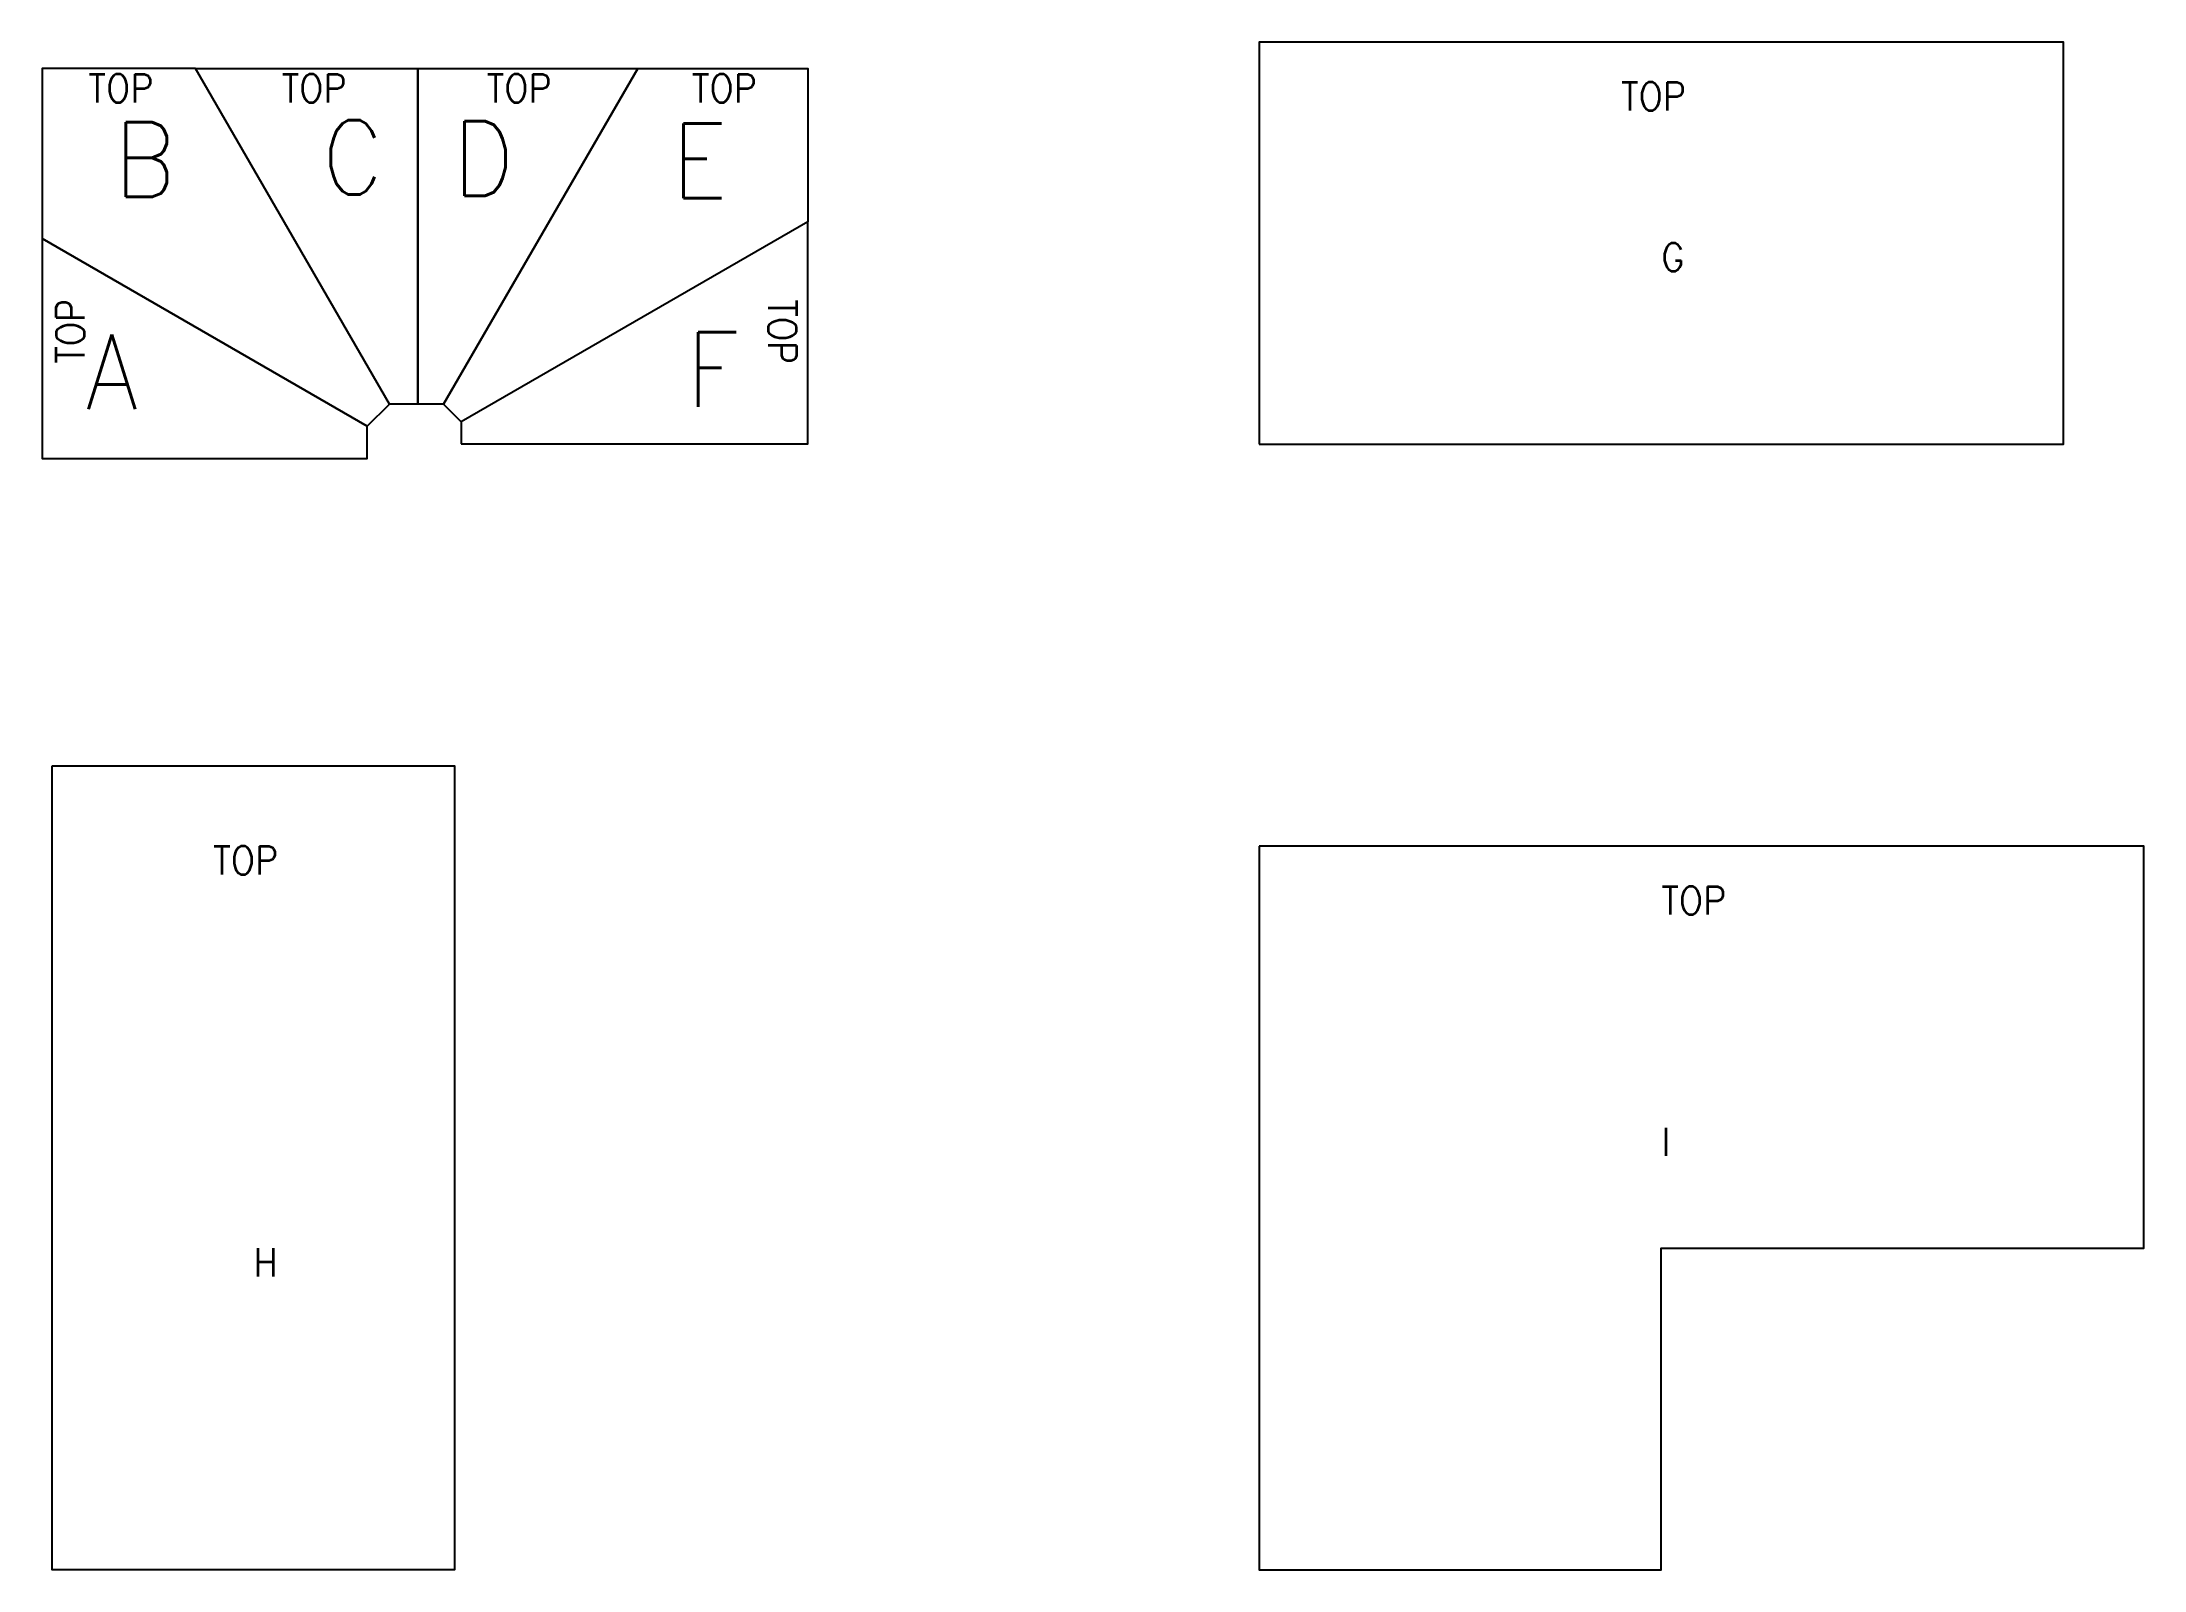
# Model space of a CAD drawing. Header units: millimetres. Extents: x 5975 to 11200, y -1800 to 2000.
import ezdxf

# ---------------------------------------------------------------- set-up
doc = ezdxf.new("R2010")
doc.units = ezdxf.units.MM
doc.layers.get('0').update_dxf_attribs({"lineweight": 25})
doc.layers.add('DTag', color=4, linetype='Continuous', lineweight=25)
doc.layers.add('Scala1', color=3, linetype='Continuous', lineweight=25)
doc.styles.get("Standard").update_dxf_attribs({"font": 'standard'})

msp = doc.modelspace()

# ---------------------------------------------------------------- linework, layer by layer
for points in [[(9000, 1000), (11000, 1000), (11000, 2000), (9000, 2000), (9000, 1000)], [(6356.1, 1934.5), (5974.5, 1934.5), (5974.5, 1511.4), (6783.1, 1044.5), (6838.2, 1099.5), (6356.1, 1934.5)], [(6838.2, 1099.5), (6356.1, 1934.5), (6908.5, 1934.5), (6908.5, 1099.5), (6838.2, 1099.5)], [(6908.5, 1099.5), (6908.5, 1934.5), (7455.4, 1934.5), (6972.5, 1099.5), (6908.5, 1099.5)], [(6972.5, 1099.5), (7455.4, 1934.5), (7878.5, 1934.5), (7878.5, 1552.9), (7016.7, 1055.3), (6972.5, 1099.5)], [(7016.7, 1000.5), (7878.5, 1000.5), (7878.5, 1552.9), (7016.7, 1055.3), (7016.7, 1000.5)], [(5974.5, 1511.4), (5974.5, 964.5), (6783.1, 964.5), (6783.1, 1044.5), (5974.5, 1511.4)], [(6000, 200), (7000, 200), (7000, -1800), (6000, -1800), (6000, 200)], [(9000, 0), (9000, -1800), (10000, -1800), (10000, -1000), (11200, -1000), (11200, 0), (9000, 0)], [(9000, 0), (9000, -1800), (10000, -1800), (10000, -1000), (11200, -1000), (11200, 0), (9000, 0)]]:
    msp.add_lwpolyline(points)

# ---------------------------------------------------------------- texts
at = {"char_height": 70, "width": 38.889, "attachment_point": 1}
for s, insert in [('\\W-1;G', (10000, 1500)), ('\\W-1;H', (6500, -1000))]:
    msp.add_mtext(s, dxfattribs=dict(at, insert=insert))
at = {"insert": (10000, -700), "char_height": 70, "attachment_point": 1}
msp.add_mtext('\\W-1;I', dxfattribs=at)
msp.add_mtext('\\W-1;I', dxfattribs=at)
at = {"layer": 'DTag', "char_height": 70, "width": 163.333, "attachment_point": 1}
for insert in [(6090, 1920), (6570, 1920), (7080, 1920), (7590, 1920), (9900, 1900), (6400, 0), (10000, -100), (10000, -100)]:
    msp.add_mtext('\\W-1;TOP', dxfattribs=dict(at, insert=insert))
for insert, rotation in [((6010, 1200), 90), ((7850, 1360), 270)]:
    msp.add_mtext('\\W-1;TOP', dxfattribs=dict(at, insert=insert, rotation=rotation))
at = {"layer": 'Scala1'}
for s, p in [('B', (6154.2, 1614.8)), ('C', (6670.6, 1620.4)), ('D', (6996.1, 1617.6)), ('E', (7540.5, 1612)), ('A', (6083, 1086.8)), ('F', (7577, 1092.8))]:
    msp.add_text(s, height=185.6, dxfattribs=at).set_placement(p)

doc.saveas('drawing.dxf')
